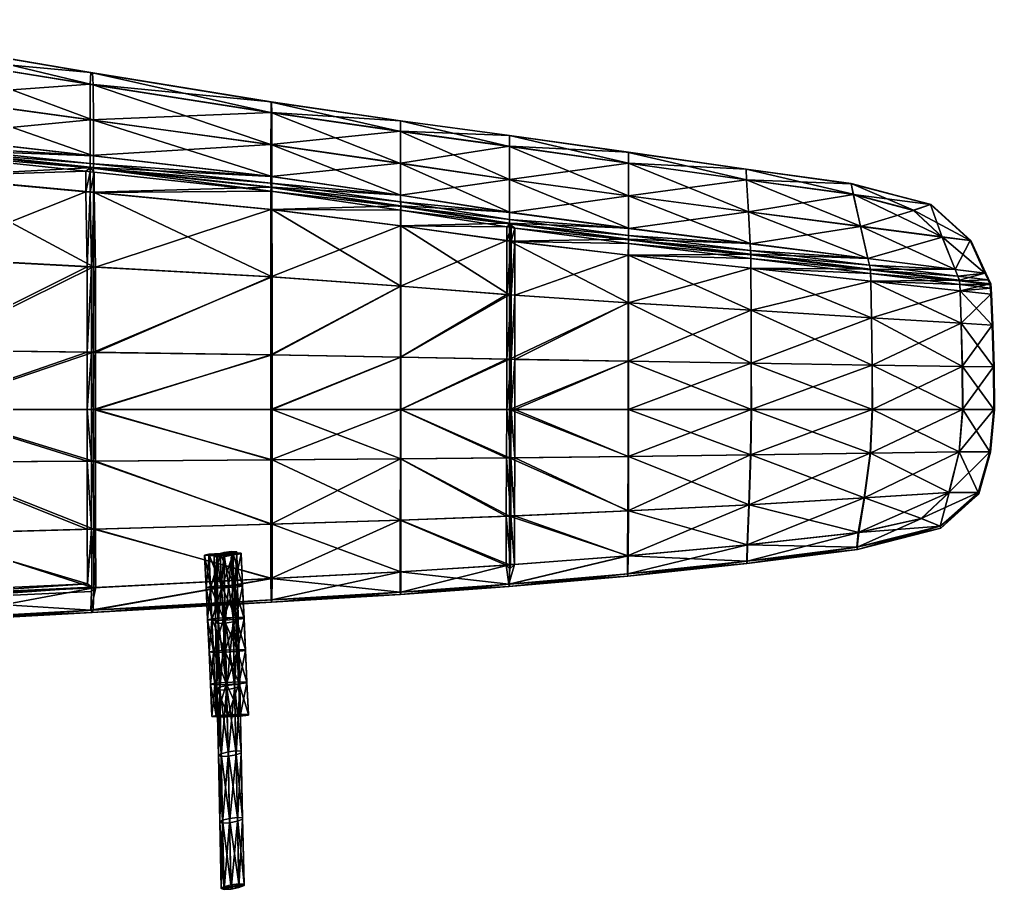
# Model space of a CAD drawing. Header units: centimetres. Extents: x -517 to 535, y -790 to 155.
# Drawn here: x 187.9 to 534.8, y -660.5 to -351 of the extents above; entities that cross this region are included whole.
import ezdxf

# ---------------------------------------------------------------- set-up
doc = ezdxf.new("R2010")
doc.units = ezdxf.units.CM
doc.layers.get('0').update_dxf_attribs({"color": 194, "true_color": 0x551cb1})

msp = doc.modelspace()

# ---------------------------------------------------------------- meshes
at = {"color": 176, "true_color": 0x080888}
mesh = msp.add_polyface(dxfattribs=at)
corners = [(213.86, -369.98, 164.33), (153.74, -359.79, 159.34), (153.3, -359.73, 159.42), (213.57, -369.93, 164.41), (214.08, -374.22, 162.73), (154.07, -364.51, 157.44), (118.65, -353.88, 156.49), (118.88, -358.73, 154.41), (118.36, -353.82, 156.58), (101.8, -355.83, 152.96), (101.73, -351.02, 155.13), (213.28, -369.85, 164.47), (277.44, -380.33, 169.6), (277.51, -380.38, 169.55), (152.87, -359.65, 159.5), (152.55, -364.29, 160.59), (213.07, -374.03, 165.65), (118.08, -353.74, 156.66), (117.87, -358.51, 157.68), (101.54, -355.63, 156.31), (214.17, -386.86, 158.09), (154.2, -378.58, 151.93), (118.98, -373.17, 148.4), (101.84, -370.17, 146.72), (117.8, -373, 160.58), (101.53, -370.02, 159.09), (105.75, -381.5, 161.6), (152.45, -378.41, 163.72), (96.15, -369.13, 146.09), (106.31, -381.59, 142.6), (96.12, -354.81, 152.42), (96.11, -354.6, 155.89), (96.11, -368.98, 158.65)]
mesh.append_faces([[corners[k] for k in face] for face in [(0, 1, 2, 0), (2, 3, 0, 2), (4, 5, 1, 4), (1, 0, 4, 1), (6, 1, 5, 6), (5, 7, 6, 5), (8, 2, 1, 8), (1, 6, 8, 1), (7, 9, 10, 7), (11, 12, 13, 11), (11, 14, 15, 11), (15, 16, 11, 15), (3, 2, 14, 3), (14, 11, 3, 14), (17, 14, 2, 17), (2, 8, 17, 2), (18, 15, 14, 18), (14, 17, 18, 14), (19, 18, 17, 19), (5, 4, 20, 5), (7, 5, 21, 7), (21, 22, 7, 21), (22, 23, 9, 22), (9, 7, 22, 9), (24, 25, 26, 24), (18, 19, 25, 18), (25, 24, 18, 25), (24, 27, 15, 24), (15, 18, 24, 15), (16, 15, 27, 16), (28, 23, 29, 28), (30, 9, 23, 30), (23, 28, 30, 23), (19, 31, 32, 19), (25, 32, 26, 25)]], dxfattribs={"vtx3": -1, "color": 176})
mesh = msp.add_polyface(dxfattribs=at)
corners = [(323.47, -387.1, 172.81), (362.22, -392.31, 175.42), (362.22, -396.21, 174.81), (323.47, -387.08, 172.88), (362.22, -392.29, 175.47), (277.58, -380.42, 169.48), (277.51, -380.38, 169.55), (323.48, -390.89, 171.88), (277.64, -384.22, 168.22), (213.86, -369.98, 164.33), (214.08, -374.22, 162.73), (213.57, -369.93, 164.41), (323.48, -387.03, 172.91), (362.22, -392.25, 175.49), (323.48, -390.79, 174.3), (277.44, -380.33, 169.6), (277.39, -384.08, 170.88), (213.28, -369.85, 164.47), (213.07, -374.03, 165.65), (323.49, -402.22, 169.23), (277.67, -395.56, 164.61), (214.17, -386.86, 158.09), (154.2, -378.58, 151.93), (154.07, -364.51, 157.44), (214.2, -399.48, 153.44), (118.98, -373.17, 148.4), (154.23, -392.62, 146.4), (119.01, -387.59, 142.38), (117.8, -387.52, 163.5), (152.45, -392.55, 166.86), (152.45, -378.41, 163.72), (117.8, -373, 160.58), (213, -386.73, 169.08), (277.37, -395.47, 174.66)]
mesh.append_faces([[corners[k] for k in face] for face in [(0, 1, 2, 0), (3, 4, 1, 3), (1, 0, 3, 1), (0, 5, 6, 0), (6, 3, 0, 6), (7, 8, 5, 7), (5, 0, 7, 5), (9, 5, 8, 9), (8, 10, 9, 8), (11, 6, 5, 11), (5, 9, 11, 5), (12, 13, 4, 12), (4, 3, 12, 4), (13, 12, 14, 13), (12, 15, 16, 12), (16, 14, 12, 16), (3, 6, 15, 3), (15, 12, 3, 15), (6, 11, 17, 6), (18, 16, 15, 18), (15, 17, 18, 15), (8, 7, 19, 8), (10, 8, 20, 10), (20, 21, 10, 20), (21, 22, 23, 21), (22, 21, 24, 22), (25, 22, 26, 25), (26, 27, 25, 26), (28, 29, 30, 28), (30, 31, 28, 30), (32, 30, 29, 32), (30, 32, 18, 30), (32, 33, 16, 32), (16, 18, 32, 16), (14, 16, 33, 14)]], dxfattribs={"vtx3": -1, "color": 176})
mesh = msp.add_polyface(dxfattribs=at)
corners = [(154.27, -406.88, 144.38), (214.24, -412.47, 151.71), (214.25, -439.01, 151.68), (214.17, -386.86, 158.09), (277.67, -395.56, 164.61), (277.69, -406.89, 160.99), (214.2, -399.48, 153.44), (154.23, -392.62, 146.4), (154.2, -378.58, 151.93), (213, -399.44, 172.53), (277.37, -406.87, 178.47), (277.37, -395.47, 174.66), (213, -386.73, 169.08), (214.22, -403.66, 151.8), (277.72, -410.63, 159.7), (277.73, -418.58, 159.61), (154.26, -397.26, 144.47), (323.52, -417.28, 165.59), (323.5, -413.53, 166.57), (323.47, -418.8, 184.09), (277.37, -412.13, 179.84), (277.36, -418.58, 179.92), (323.48, -413.54, 182.6), (277.37, -409.23, 179.32), (323.47, -415.9, 183.53), (214.46, -412.61, 174.01), (214.47, -405.3, 173.93), (213, -402.22, 173.35), (213.07, -403.79, 172.81), (277.43, -410.81, 178.86), (213.06, -403.94, 172.91), (211.52, -404.98, 173.65), (152.52, -397.37, 167.03), (152.44, -395.79, 167.64), (213.08, -412.48, 172.89), (213.09, -405.15, 172.81), (211.51, -412.34, 173.73)]
mesh.append_faces([[corners[k] for k in face] for face in [(0, 1, 2, 0), (3, 4, 5, 3), (5, 6, 3, 5), (6, 7, 8, 6), (9, 10, 11, 9), (11, 12, 9, 11), (13, 1, 0, 13), (14, 15, 1, 14), (1, 13, 14, 1), (13, 6, 5, 13), (5, 14, 13, 5), (6, 13, 16, 6), (15, 14, 17, 15), (14, 5, 18, 14), (19, 20, 21, 19), (22, 10, 23, 22), (23, 24, 22, 23), (25, 21, 20, 25), (20, 26, 25, 20), (10, 9, 27, 10), (27, 23, 10, 27), (28, 26, 20, 28), (20, 29, 28, 20), (30, 26, 28, 30), (28, 31, 30, 28), (32, 28, 27, 32), (27, 33, 32, 27), (28, 29, 23, 28), (23, 27, 28, 23), (26, 34, 25, 26), (34, 26, 35, 34), (36, 35, 31, 36), (35, 36, 34, 35), (26, 30, 35, 26), (30, 31, 35, 30)]], dxfattribs={"vtx3": -1, "color": 176})
mesh = msp.add_polyface(dxfattribs=at)
corners = [(404.51, -398.3, 178.41), (362.22, -392.31, 175.42), (362.22, -392.29, 175.47), (404.51, -398.29, 178.44), (404.51, -402.16, 178.13), (362.22, -396.21, 174.81), (323.48, -390.89, 171.88), (323.47, -387.1, 172.81), (404.51, -398.26, 178.45), (362.22, -392.25, 175.49), (362.23, -396.13, 176.99), (323.48, -390.79, 174.3), (404.51, -413.73, 177.37), (323.49, -402.22, 169.23), (362.23, -407.91, 173.09), (362.24, -419.61, 171.36), (323.5, -413.53, 166.57), (277.67, -395.56, 164.61), (277.64, -384.22, 168.22), (277.69, -406.89, 160.99), (323.48, -402.16, 178.44), (277.37, -395.47, 174.66), (277.37, -406.87, 178.47), (323.48, -413.54, 182.6), (362.22, -407.88, 181.45), (362.22, -419.64, 185.94), (404.51, -413.73, 184.74), (404.51, -402.11, 180.02), (323.52, -417.28, 165.59), (277.72, -410.63, 159.7), (323.47, -415.9, 183.53), (362.21, -422.13, 186.96), (323.53, -417.49, 183.11), (277.43, -410.81, 178.86), (277.37, -412.13, 179.84), (323.47, -418.8, 184.09), (277.37, -409.23, 179.32)]
mesh.append_faces([[corners[k] for k in face] for face in [(0, 1, 2, 0), (2, 3, 0, 2), (4, 5, 1, 4), (1, 0, 4, 1), (5, 6, 7, 5), (8, 9, 10, 8), (3, 2, 9, 3), (9, 8, 3, 9), (11, 10, 9, 11), (5, 4, 12, 5), (13, 14, 15, 13), (15, 16, 13, 15), (6, 5, 14, 6), (14, 13, 6, 14), (13, 17, 18, 13), (16, 19, 17, 16), (17, 13, 16, 17), (20, 21, 22, 20), (22, 23, 20, 22), (21, 20, 11, 21), (20, 24, 10, 20), (10, 11, 20, 10), (23, 25, 24, 23), (24, 20, 23, 24), (26, 24, 25, 26), (27, 10, 24, 27), (24, 26, 27, 24), (28, 16, 15, 28), (16, 28, 29, 16), (25, 23, 30, 25), (30, 31, 25, 30), (32, 33, 34, 32), (34, 35, 32, 34), (33, 32, 30, 33), (30, 36, 33, 30)]], dxfattribs={"vtx3": -1, "color": 176})
mesh = msp.add_polyface(dxfattribs=at)
corners = [(119.05, -402.58, 140.2), (154.27, -406.88, 144.38), (154.28, -435.81, 144.35), (92.95, -392.04, 139.41), (119.06, -433.36, 140.17), (53.06, -390.75, 140.03), (91.13, -431.42, 138.61), (117.79, -402.58, 164.66), (94.2, -392.65, 161.82), (92.61, -393.49, 161.66), (90.75, -431.42, 162.31), (152.44, -406.87, 168.09), (117.79, -433.36, 164.7), (211.51, -412.34, 173.73), (152.43, -435.81, 168.13), (152.45, -392.55, 166.86), (213, -399.44, 172.53), (213, -386.73, 169.08), (119.03, -392.36, 140.3), (154.26, -397.26, 144.47), (154.23, -392.62, 146.4), (214.22, -403.66, 151.8), (214.2, -399.48, 153.44), (211.52, -404.98, 173.65), (152.44, -398.74, 168.01), (152.44, -395.79, 167.64), (213, -402.22, 173.35), (117.8, -393.9, 164.58), (101.75, -386.17, 162.06), (117.8, -390.79, 164.22), (53.02, -392.21, 158.13), (53.02, -429.75, 159.68), (92.78, -392.11, 160.67), (213.07, -403.79, 172.81), (152.52, -397.37, 167.03), (117.88, -392.45, 163.59), (61.7, -392.51, 189.99), (60.84, -392.37, 207.37), (60.34, -419.04, 207.3), (61.2, -419.07, 190.01), (60.84, -392.55, 178.87)]
mesh.append_faces([[corners[k] for k in face] for face in [(0, 1, 2, 0), (3, 0, 4, 3), (5, 3, 6, 5), (7, 8, 9, 7), (10, 7, 9, 10), (11, 7, 12, 11), (13, 11, 14, 13), (15, 16, 17, 15), (18, 0, 3, 18), (19, 1, 0, 19), (0, 18, 19, 0), (20, 19, 18, 20), (1, 19, 21, 1), (19, 20, 22, 19), (11, 13, 23, 11), (23, 24, 11, 23), (16, 15, 25, 16), (25, 26, 16, 25), (7, 11, 24, 7), (24, 27, 7, 24), (7, 27, 28, 7), (29, 25, 15, 29), (9, 30, 31, 9), (9, 8, 32, 9), (24, 23, 33, 24), (24, 33, 34, 24), (34, 35, 27, 34), (27, 24, 34, 27), (35, 34, 25, 35), (25, 29, 35, 25), (30, 9, 32, 30), (36, 37, 38, 36), (38, 39, 36, 38), (40, 36, 39, 40)]], dxfattribs={"vtx3": -1, "color": 176})
mesh = msp.add_polyface(dxfattribs=at)
corners = [(483.82, -409.41, 183.88), (512.02, -416.81, 186.71), (505.97, -418.86, 186.62), (484.54, -413.18, 184.31), (483.93, -409.43, 183.93), (512.21, -416.85, 186.99), (446.37, -404.28, 181.36), (446.39, -404.28, 181.39), (446.55, -408.04, 181.43), (404.51, -398.3, 178.41), (404.51, -402.16, 178.13), (404.51, -398.29, 178.44), (483.83, -409.42, 183.92), (512.02, -416.85, 187.18), (484.55, -413.21, 185.57), (505.97, -418.91, 188.14), (446.37, -404.26, 181.39), (446.55, -408.03, 183.02), (404.51, -398.26, 178.45), (404.51, -402.11, 180.02), (362.23, -396.13, 176.99), (516.12, -428.33, 188.94), (487.11, -424.58, 185.77), (447.19, -419.38, 181.71), (404.51, -413.73, 177.37), (362.23, -407.91, 173.09), (362.22, -396.21, 174.81), (404.52, -425.3, 176.59), (404.51, -413.73, 184.74), (447.19, -419.41, 187.93), (487.11, -424.65, 190.64)]
mesh.append_faces([[corners[k] for k in face] for face in [(0, 1, 2, 0), (2, 3, 0, 2), (4, 5, 1, 4), (1, 0, 4, 1), (0, 6, 7, 0), (7, 4, 0, 7), (3, 8, 6, 3), (6, 0, 3, 6), (9, 6, 8, 9), (8, 10, 9, 8), (11, 7, 6, 11), (6, 9, 11, 6), (12, 13, 5, 12), (5, 4, 12, 5), (14, 15, 13, 14), (13, 12, 14, 13), (12, 16, 17, 12), (17, 14, 12, 17), (4, 7, 16, 4), (16, 12, 4, 16), (18, 16, 7, 18), (7, 11, 18, 7), (19, 17, 16, 19), (16, 18, 19, 16), (20, 19, 18, 20), (3, 2, 21, 3), (8, 3, 22, 8), (10, 8, 23, 10), (23, 24, 10, 23), (24, 25, 26, 24), (25, 24, 27, 25), (28, 29, 17, 28), (17, 19, 28, 17), (14, 17, 29, 14), (15, 14, 30, 15)]], dxfattribs={"vtx3": -1, "color": 176})
mesh = msp.add_polyface(dxfattribs=at)
corners = [(154.33, -508.51, 144.91), (214.28, -508.1, 152.15), (214.38, -532.33, 153.56), (119.11, -508.72, 140.78), (154.47, -533.98, 146.58), (214.25, -469.41, 151.68), (154.28, -489.78, 144.35), (154.28, -468.61, 144.35), (214.25, -489.78, 151.68), (119.06, -489.78, 140.17), (119.06, -467.99, 140.17), (214.25, -439.01, 151.68), (154.28, -435.81, 144.35), (154.27, -406.88, 144.38), (119.06, -433.36, 140.17), (119.05, -402.58, 140.2), (152.44, -508.51, 167.88), (117.8, -508.72, 164.47), (117.84, -534.8, 163.79), (152.46, -533.98, 167.13), (211.98, -532.37, 172.64), (211.99, -508.11, 173.48), (117.79, -489.78, 164.7), (152.92, -489.78, 168.13), (152.43, -468.61, 168.13), (117.79, -467.99, 164.7), (212, -489.78, 173.76), (212, -469.39, 173.76), (117.79, -433.36, 164.7), (152.43, -435.81, 168.13), (152.44, -406.87, 168.09), (212, -438.94, 173.76), (211.51, -412.34, 173.73), (213.54, -532.27, 171.8), (213.08, -412.48, 172.89)]
mesh.append_faces([[corners[k] for k in face] for face in [(0, 1, 2, 0), (3, 0, 4, 3), (5, 6, 7, 5), (6, 5, 8, 6), (1, 0, 6, 1), (6, 8, 1, 6), (9, 6, 0, 9), (0, 3, 9, 0), (9, 7, 6, 9), (7, 9, 10, 7), (11, 12, 13, 11), (11, 7, 12, 11), (7, 11, 5, 7), (10, 12, 7, 10), (12, 10, 14, 12), (12, 14, 15, 12), (16, 17, 18, 16), (16, 19, 20, 16), (20, 21, 16, 20), (22, 23, 24, 22), (24, 25, 22, 24), (17, 16, 23, 17), (23, 22, 17, 23), (23, 16, 21, 23), (21, 26, 23, 21), (23, 26, 27, 23), (27, 24, 23, 27), (28, 29, 30, 28), (25, 24, 29, 25), (29, 28, 25, 29), (24, 27, 31, 24), (31, 29, 24, 31), (29, 31, 32, 29), (21, 20, 33, 21), (31, 34, 32, 31)]], dxfattribs={"vtx3": -1, "color": 176})
mesh = msp.add_polyface(dxfattribs=at)
corners = [(404.56, -451.78, 176.11), (362.28, -448.94, 170.56), (362.27, -429.85, 170.6), (404.55, -434.8, 176.15), (362.28, -471.89, 170.56), (404.56, -472.6, 176.11), (404.51, -413.73, 177.37), (447.19, -419.38, 181.71), (447.85, -430.72, 181.98), (404.52, -425.3, 176.59), (362.24, -419.61, 171.36), (362.23, -407.91, 173.09), (404.49, -451.78, 191.29), (364.17, -449.04, 187.78), (364.17, -471.91, 187.78), (404.49, -472.6, 191.29), (404.49, -434.81, 191.25), (364.17, -430.03, 187.75), (448.08, -439.49, 194.7), (362.22, -419.64, 185.94), (404.5, -425.35, 189.49), (404.51, -413.73, 184.74), (447.84, -430.79, 192.88), (447.19, -419.41, 187.93), (404.54, -429.15, 176.25), (362.26, -423.49, 170.7), (448.09, -434.49, 181.98), (448.07, -436.04, 194.64), (404.5, -430.68, 191.19), (364.17, -425.22, 187.68), (362.21, -422.13, 186.96), (404.5, -427.82, 190.56), (447.98, -433.18, 193.98), (448.1, -434.76, 193.66), (404.55, -429.4, 190.2), (362.27, -423.72, 186.56)]
mesh.append_faces([[corners[k] for k in face] for face in [(0, 1, 2, 0), (2, 3, 0, 2), (0, 4, 1, 0), (4, 0, 5, 4), (6, 7, 8, 6), (8, 9, 6, 8), (9, 10, 11, 9), (12, 13, 14, 12), (14, 15, 12, 14), (16, 17, 13, 16), (13, 12, 16, 13), (18, 16, 12, 18), (19, 20, 21, 19), (20, 22, 23, 20), (23, 21, 20, 23), (24, 3, 2, 24), (2, 25, 24, 2), (3, 24, 26, 3), (24, 9, 8, 24), (25, 10, 9, 25), (9, 24, 25, 9), (16, 18, 27, 16), (27, 28, 16, 27), (17, 16, 28, 17), (28, 29, 17, 28), (20, 19, 30, 20), (30, 31, 20, 30), (22, 20, 31, 22), (31, 32, 22, 31), (28, 27, 33, 28), (34, 29, 28, 34), (29, 34, 35, 29), (35, 34, 31, 35), (31, 30, 35, 31), (32, 31, 34, 32)]], dxfattribs={"vtx3": -1, "color": 176})
mesh = msp.add_polyface(dxfattribs=at)
corners = [(491.01, -457.09, 187.53), (448.19, -454.45, 181.85), (448.13, -439.48, 181.88), (490.78, -444.1, 187.56), (491.23, -473.93, 187.53), (448.25, -473.27, 181.85), (404.56, -451.78, 176.11), (404.56, -472.6, 176.11), (404.55, -434.8, 176.15), (487.11, -424.58, 185.77), (447.19, -419.38, 181.71), (446.55, -408.04, 181.43), (489.74, -435.99, 187.23), (447.85, -430.72, 181.98), (404.49, -451.78, 191.29), (448.14, -454.45, 194.73), (448.08, -439.49, 194.7), (404.49, -472.6, 191.29), (448.2, -473.27, 194.73), (490.97, -457.09, 197.62), (491.19, -473.93, 197.62), (490.74, -444.12, 197.59), (487.11, -424.65, 190.64), (447.19, -419.41, 187.93), (447.84, -430.79, 192.88), (489.74, -436.07, 195.74), (484.55, -413.21, 185.57), (448.09, -434.49, 181.98), (404.54, -429.15, 176.25), (490.66, -439.78, 187.64), (490.67, -441.33, 197.54), (448.07, -436.04, 194.64), (447.98, -433.18, 193.98), (490.31, -438.44, 196.86), (490.67, -440.05, 196.56), (448.1, -434.76, 193.66), (404.55, -429.4, 190.2), (404.5, -430.68, 191.19)]
mesh.append_faces([[corners[k] for k in face] for face in [(0, 1, 2, 0), (2, 3, 0, 2), (4, 5, 1, 4), (1, 0, 4, 1), (6, 1, 5, 6), (5, 7, 6, 5), (8, 2, 1, 8), (1, 6, 8, 1), (9, 10, 11, 9), (12, 13, 10, 12), (10, 9, 12, 10), (14, 15, 16, 14), (17, 18, 15, 17), (15, 14, 17, 15), (19, 15, 18, 19), (18, 20, 19, 18), (21, 16, 15, 21), (15, 19, 21, 15), (22, 23, 24, 22), (24, 25, 22, 24), (23, 22, 26, 23), (27, 2, 8, 27), (13, 27, 28, 13), (2, 27, 29, 2), (27, 13, 12, 27), (16, 21, 30, 16), (30, 31, 16, 30), (25, 24, 32, 25), (32, 33, 25, 32), (34, 35, 31, 34), (31, 30, 34, 31), (35, 34, 33, 35), (33, 32, 35, 33), (35, 36, 37, 35), (36, 35, 32, 36)]], dxfattribs={"vtx3": -1, "color": 176})
mesh = msp.add_polyface(dxfattribs=at)
corners = [(214.28, -508.1, 152.15), (277.75, -507.64, 159.95), (277.81, -530.48, 161.08), (214.38, -532.33, 153.56), (214.25, -489.78, 151.68), (277.74, -489.78, 159.58), (277.74, -470.28, 159.58), (214.25, -469.41, 151.68), (277.74, -442.5, 159.58), (214.25, -439.01, 151.68), (214.24, -412.47, 151.71), (277.73, -418.58, 159.61), (214.94, -508.09, 173.76), (214.93, -532.29, 172.91), (277.29, -530.48, 178.7), (214.95, -489.78, 174.04), (277.36, -470.28, 179.95), (214.95, -469.43, 174.04), (277.34, -507.64, 179.64), (277.36, -418.58, 179.92), (214.46, -412.61, 174.01), (214.95, -439.09, 174.04), (277.36, -442.5, 179.95), (213.54, -532.27, 171.8), (213.56, -508.08, 172.65), (211.99, -508.11, 173.48), (213.57, -489.77, 172.93), (212, -489.78, 173.76), (213.57, -469.41, 172.93), (212, -469.39, 173.76), (213.57, -439.01, 172.93), (212, -438.94, 173.76), (213.08, -412.48, 172.89)]
mesh.append_faces([[corners[k] for k in face] for face in [(0, 1, 2, 0), (2, 3, 0, 2), (4, 5, 1, 4), (1, 0, 4, 1), (4, 6, 5, 4), (6, 4, 7, 6), (7, 8, 6, 7), (8, 7, 9, 8), (10, 11, 8, 10), (8, 9, 10, 8), (12, 13, 14, 12), (15, 16, 17, 15), (15, 12, 18, 15), (19, 20, 21, 19), (21, 22, 19, 21), (22, 21, 17, 22), (17, 16, 22, 17), (23, 24, 25, 23), (24, 23, 13, 24), (13, 12, 24, 13), (24, 26, 27, 24), (27, 25, 24, 27), (27, 28, 29, 27), (28, 27, 26, 28), (17, 26, 15, 17), (26, 17, 28, 26), (26, 24, 12, 26), (12, 15, 26, 12), (29, 30, 31, 29), (30, 29, 28, 30), (32, 31, 30, 32), (20, 30, 21, 20), (30, 20, 32, 30), (21, 28, 17, 21), (28, 21, 30, 28)]], dxfattribs={"vtx3": -1, "color": 176})
mesh = msp.add_polyface(dxfattribs=at)
corners = [(323.54, -471.11, 165.46), (277.74, -489.78, 159.58), (277.74, -470.28, 159.58), (323.54, -489.78, 165.46), (323.55, -507.29, 165.76), (277.75, -507.64, 159.95), (323.54, -424.41, 165.49), (362.27, -429.85, 170.6), (362.28, -448.94, 170.56), (323.54, -445.83, 165.46), (277.74, -442.5, 159.58), (277.73, -418.58, 159.61), (277.36, -470.28, 179.95), (214.95, -489.78, 174.04), (277.36, -489.78, 179.95), (277.34, -507.64, 179.64), (323.47, -489.78, 184.2), (323.44, -507.29, 183.87), (323.47, -471.11, 184.2), (361.22, -489.78, 187.52), (361.22, -471.86, 187.52), (361.19, -506.95, 187.18), (323.47, -445.83, 184.2), (277.36, -442.5, 179.95), (323.47, -424.41, 184.17), (277.36, -418.58, 179.92), (361.22, -448.83, 187.52), (361.22, -429.65, 187.49), (323.52, -417.28, 165.59), (362.26, -423.49, 170.7), (361.22, -424.78, 187.42), (323.47, -418.8, 184.09), (362.27, -423.72, 186.56), (323.53, -417.49, 183.11), (362.21, -422.13, 186.96), (323.47, -415.9, 183.53)]
mesh.append_faces([[corners[k] for k in face] for face in [(0, 1, 2, 0), (1, 0, 3, 1), (4, 5, 1, 4), (1, 3, 4, 1), (6, 7, 8, 6), (9, 10, 11, 9), (11, 6, 9, 11), (9, 2, 10, 9), (2, 9, 0, 2), (12, 13, 14, 12), (15, 14, 13, 15), (16, 14, 15, 16), (15, 17, 16, 15), (18, 12, 14, 18), (14, 16, 18, 14), (16, 19, 20, 16), (20, 18, 16, 20), (16, 17, 21, 16), (22, 23, 12, 22), (12, 18, 22, 12), (24, 25, 23, 24), (23, 22, 24, 23), (22, 26, 27, 22), (27, 24, 22, 27), (18, 20, 26, 18), (26, 22, 18, 26), (28, 6, 11, 28), (6, 28, 29, 6), (24, 27, 30, 24), (30, 31, 24, 30), (25, 24, 31, 25), (31, 30, 32, 31), (31, 32, 33, 31), (33, 32, 34, 33), (34, 35, 33, 34)]], dxfattribs={"vtx3": -1, "color": 176})
mesh = msp.add_polyface(dxfattribs=at)
corners = [(490.78, -444.1, 187.56), (522.53, -447.55, 192.23), (522.94, -459.06, 192.21), (491.01, -457.09, 187.53), (487.11, -424.58, 185.77), (516.12, -428.33, 188.94), (520.73, -439.89, 191.49), (489.74, -435.99, 187.23), (484.54, -413.18, 184.31), (490.97, -457.09, 197.62), (522.91, -459.06, 199.13), (522.51, -447.56, 199.11), (490.74, -444.12, 197.59), (487.11, -424.65, 190.64), (516.13, -428.4, 192.29), (505.97, -418.91, 188.14), (489.74, -436.07, 195.74), (520.74, -439.96, 197.32), (526.1, -429.66, 192.3), (512.02, -416.85, 187.18), (526.32, -429.65, 191.48), (512.21, -416.85, 186.99), (512.02, -416.81, 186.71), (526.09, -429.61, 190.6), (505.97, -418.86, 186.62), (531.38, -441.22, 193.9), (490.66, -439.78, 187.64), (448.13, -439.48, 181.88), (522.33, -443.73, 192.29), (448.09, -434.49, 181.98), (522.4, -445.27, 199.07), (490.67, -441.33, 197.54), (490.31, -438.44, 196.86), (521.74, -442.36, 198.41), (522.3, -443.99, 198.09), (490.67, -440.05, 196.56)]
mesh.append_faces([[corners[k] for k in face] for face in [(0, 1, 2, 0), (2, 3, 0, 2), (4, 5, 6, 4), (6, 7, 4, 6), (5, 4, 8, 5), (9, 10, 11, 9), (11, 12, 9, 11), (13, 14, 15, 13), (16, 17, 14, 16), (14, 13, 16, 14), (18, 14, 17, 18), (19, 15, 14, 19), (14, 18, 19, 14), (18, 20, 21, 18), (21, 19, 18, 21), (22, 21, 20, 22), (20, 23, 22, 20), (23, 5, 24, 23), (24, 22, 23, 24), (5, 23, 25, 5), (26, 0, 27, 26), (28, 1, 0, 28), (0, 26, 28, 0), (26, 7, 6, 26), (6, 28, 26, 6), (7, 26, 29, 7), (28, 6, 25, 28), (12, 11, 30, 12), (30, 31, 12, 30), (17, 16, 32, 17), (32, 33, 17, 32), (34, 35, 31, 34), (31, 30, 34, 31), (35, 34, 33, 35), (33, 32, 35, 33)]], dxfattribs={"vtx3": -1, "color": 176})
mesh = msp.add_polyface(dxfattribs=at)
corners = [(323.55, -507.29, 165.76), (362.27, -506.94, 170.79), (362.26, -527.68, 171.49), (323.54, -489.78, 165.46), (362.28, -489.78, 170.56), (362.28, -471.89, 170.56), (323.54, -471.11, 165.46), (362.28, -448.94, 170.56), (323.54, -445.83, 165.46), (323.54, -424.41, 165.49), (361.19, -506.95, 187.18), (361.22, -489.78, 187.52), (323.47, -489.78, 184.2), (362.26, -423.49, 170.7), (362.27, -429.85, 170.6), (362.24, -419.61, 171.36), (323.52, -417.28, 165.59), (362.32, -423.88, 186.68), (364.17, -425.22, 187.68), (362.27, -423.72, 186.56), (361.22, -424.78, 187.42), (362.78, -471.89, 186.68), (361.22, -471.86, 187.52), (362.78, -489.77, 186.68), (362.74, -506.9, 186.33), (364.13, -506.92, 187.43), (364.17, -489.78, 187.78), (364.17, -471.91, 187.78), (361.22, -448.83, 187.52), (362.78, -429.86, 186.64), (361.22, -429.65, 187.49), (362.78, -448.94, 186.68), (364.17, -449.04, 187.78), (364.17, -430.03, 187.75), (362.78, -425.03, 186.57)]
mesh.append_faces([[corners[k] for k in face] for face in [(0, 1, 2, 0), (3, 4, 1, 3), (1, 0, 3, 1), (3, 5, 4, 3), (5, 3, 6, 5), (6, 7, 5, 6), (7, 6, 8, 7), (7, 8, 9, 7), (10, 11, 12, 10), (13, 14, 9, 13), (15, 13, 16, 15), (17, 18, 19, 17), (19, 20, 17, 19), (11, 21, 22, 11), (21, 11, 23, 21), (24, 23, 11, 24), (11, 10, 24, 11), (23, 24, 25, 23), (25, 26, 23, 25), (27, 23, 26, 27), (23, 27, 21, 23), (28, 29, 30, 28), (29, 28, 31, 29), (22, 31, 28, 22), (31, 22, 21, 31), (32, 21, 27, 32), (21, 32, 31, 21), (33, 31, 32, 33), (31, 33, 29, 31), (18, 29, 33, 18), (29, 18, 34, 29), (30, 34, 20, 30), (34, 30, 29, 34), (18, 17, 34, 18), (17, 20, 34, 17)]], dxfattribs={"vtx3": -1, "color": 176})
mesh = msp.add_polyface(dxfattribs=at)
corners = [(533.44, -448.7, 198.45), (522.51, -447.56, 199.11), (522.91, -459.06, 199.13), (533.91, -459.71, 198.46), (533.7, -448.7, 196.7), (533.92, -459.71, 194.94), (533.45, -448.7, 194.95), (522.94, -459.06, 192.21), (522.53, -447.55, 192.23), (520.74, -439.96, 197.32), (531.39, -441.26, 196.86), (526.1, -429.66, 192.3), (531.62, -441.24, 195.39), (526.32, -429.65, 191.48), (526.09, -429.61, 190.6), (531.38, -441.22, 193.9), (520.73, -439.89, 191.49), (516.12, -428.33, 188.94), (533.22, -445.06, 194.98), (522.33, -443.73, 192.29), (533.47, -445.07, 196.7), (533.31, -446.58, 198.43), (533.43, -445.07, 196.95), (522.4, -445.27, 199.07), (521.74, -442.36, 198.41), (532.53, -443.65, 197.83), (533.14, -445.3, 197.46), (522.3, -443.99, 198.09)]
mesh.append_faces([[corners[k] for k in face] for face in [(0, 1, 2, 0), (2, 3, 0, 2), (4, 0, 3, 4), (4, 5, 6, 4), (5, 7, 8, 5), (8, 6, 5, 8), (9, 10, 11, 9), (10, 12, 13, 10), (13, 11, 10, 13), (14, 13, 12, 14), (12, 15, 14, 12), (15, 16, 17, 15), (18, 6, 8, 18), (8, 19, 18, 8), (20, 4, 6, 20), (6, 18, 20, 6), (18, 15, 12, 18), (12, 20, 18, 12), (15, 18, 19, 15), (4, 21, 0, 4), (20, 22, 21, 20), (4, 20, 21, 4), (1, 0, 21, 1), (21, 23, 1, 21), (10, 9, 24, 10), (24, 25, 10, 24), (20, 25, 22, 20), (10, 25, 20, 10), (10, 20, 12, 10), (21, 22, 26, 21), (26, 27, 23, 26), (23, 21, 26, 23), (27, 26, 25, 27), (25, 24, 27, 25), (22, 25, 26, 22)]], dxfattribs={"vtx3": -1, "color": 176})
mesh = msp.add_polyface(dxfattribs=at)
corners = [(491.31, -489.78, 187.53), (523.46, -489.78, 192.21), (522.25, -504.85, 192.12), (491.23, -473.93, 187.53), (523.33, -474.42, 192.21), (491.01, -457.09, 187.53), (522.94, -459.06, 192.21), (491.26, -489.78, 197.62), (523.43, -489.78, 199.13), (523.3, -474.42, 199.13), (491.19, -473.93, 197.62), (490.55, -505.3, 197.27), (522.91, -459.06, 199.13), (490.97, -457.09, 197.62), (534.5, -489.78, 198.47), (522.21, -504.85, 198.81), (533.11, -504.84, 198.19), (534.35, -474.58, 198.47), (534.76, -489.78, 196.71), (534.61, -474.58, 196.71), (533.38, -504.94, 196.49), (534.51, -489.78, 194.95), (534.37, -474.58, 194.95), (533.13, -504.84, 194.78), (533.91, -459.71, 198.46), (534.17, -459.71, 196.71), (533.7, -448.7, 196.7), (533.92, -459.71, 194.94)]
mesh.append_faces([[corners[k] for k in face] for face in [(0, 1, 2, 0), (3, 4, 1, 3), (1, 0, 3, 1), (5, 6, 4, 5), (4, 3, 5, 4), (7, 8, 9, 7), (9, 10, 7, 9), (8, 7, 11, 8), (10, 9, 12, 10), (12, 13, 10, 12), (14, 8, 15, 14), (15, 16, 14, 15), (17, 9, 8, 17), (8, 14, 17, 8), (14, 18, 19, 14), (19, 17, 14, 19), (16, 20, 18, 16), (18, 14, 16, 18), (21, 18, 20, 21), (21, 19, 18, 21), (19, 21, 22, 19), (21, 1, 4, 21), (4, 22, 21, 4), (23, 2, 1, 23), (1, 21, 23, 1), (24, 12, 9, 24), (9, 17, 24, 9), (24, 25, 26, 24), (17, 19, 25, 17), (25, 24, 17, 25), (22, 25, 19, 22), (25, 22, 27, 25), (27, 26, 25, 27), (22, 4, 6, 22), (6, 27, 22, 6)]], dxfattribs={"vtx3": -1, "color": 176})
mesh = msp.add_polyface(dxfattribs=at)
corners = [(404.37, -548.17, 180.14), (404.43, -541.76, 177.91), (446.92, -537.88, 182.98), (362.17, -551.86, 175.53), (404.3, -549, 182.91), (362.09, -552.69, 178.65), (446.74, -543.74, 184.82), (404.23, -548.17, 185.68), (446.71, -544.57, 187.17), (362.02, -551.86, 181.77), (404.22, -541.76, 188.11), (363.95, -544.88, 184.58), (446.62, -543.74, 189.52), (404.5, -525.83, 176.74), (447.5, -523.62, 182.16), (404.54, -506.48, 176.27), (448.08, -505.92, 181.93), (362.26, -527.68, 171.49), (362.27, -506.94, 170.79), (362.23, -544.99, 172.96), (404.56, -472.6, 176.11), (362.28, -489.78, 170.56), (362.28, -471.89, 170.56), (404.56, -489.78, 176.11), (364.03, -527.61, 186.4), (404.33, -525.83, 189.87), (364.13, -506.92, 187.43), (404.45, -506.48, 190.93), (447.36, -523.62, 193.3), (448, -505.92, 194.38), (446.74, -537.88, 191.64), (364.17, -489.78, 187.78), (404.49, -489.78, 191.29), (404.49, -472.6, 191.29), (364.17, -471.91, 187.78), (448.21, -489.78, 194.73)]
mesh.append_faces([[corners[k] for k in face] for face in [(0, 1, 2, 0), (1, 0, 3, 1), (0, 4, 5, 0), (4, 0, 6, 4), (7, 4, 8, 7), (4, 7, 9, 4), (9, 7, 10, 9), (11, 9, 10, 11), (10, 7, 12, 10), (13, 14, 2, 13), (2, 1, 13, 2), (15, 16, 14, 15), (14, 13, 15, 14), (13, 17, 18, 13), (18, 15, 13, 18), (1, 19, 17, 1), (17, 13, 1, 17), (20, 21, 22, 20), (21, 20, 23, 21), (15, 18, 21, 15), (21, 23, 15, 21), (24, 11, 10, 24), (10, 25, 24, 10), (26, 24, 25, 26), (25, 27, 26, 25), (25, 28, 29, 25), (29, 27, 25, 29), (10, 30, 28, 10), (28, 25, 10, 28), (31, 26, 27, 31), (27, 32, 31, 27), (33, 34, 31, 33), (31, 32, 33, 31), (27, 29, 35, 27)]], dxfattribs={"vtx3": -1, "color": 176})
mesh = msp.add_polyface(dxfattribs=at)
corners = [(446.74, -543.74, 184.82), (446.92, -537.88, 182.98), (486.45, -533.49, 187.92), (485.91, -538.72, 189.29), (485.99, -539.55, 191.14), (446.71, -544.57, 187.17), (404.37, -548.17, 180.14), (404.3, -549, 182.91), (446.62, -543.74, 189.52), (485.82, -538.72, 192.97), (486.31, -533.49, 194.7), (446.74, -537.88, 191.64), (404.23, -548.17, 185.68), (404.22, -541.76, 188.11), (488.5, -521.11, 187.49), (447.5, -523.62, 182.16), (448.08, -505.92, 181.93), (490.61, -505.3, 187.52), (491.31, -489.78, 187.53), (448.27, -489.78, 181.85), (448.25, -473.27, 181.85), (491.23, -473.93, 187.53), (404.56, -489.78, 176.11), (404.54, -506.48, 176.27), (404.56, -472.6, 176.11), (488.39, -521.11, 196.21), (447.36, -523.62, 193.3), (490.55, -505.3, 197.27), (448, -505.92, 194.38), (404.49, -489.78, 191.29), (448.21, -489.78, 194.73), (448.2, -473.27, 194.73), (404.49, -472.6, 191.29), (404.45, -506.48, 190.93), (491.26, -489.78, 197.62), (491.19, -473.93, 197.62)]
mesh.append_faces([[corners[k] for k in face] for face in [(0, 1, 2, 0), (2, 3, 0, 2), (3, 4, 5, 3), (5, 0, 3, 5), (1, 0, 6, 1), (0, 5, 7, 0), (8, 5, 4, 8), (4, 9, 8, 4), (9, 10, 11, 9), (11, 8, 9, 11), (5, 8, 12, 5), (8, 11, 13, 8), (14, 15, 16, 14), (16, 17, 14, 16), (2, 1, 15, 2), (15, 14, 2, 15), (18, 19, 20, 18), (20, 21, 18, 20), (17, 16, 19, 17), (19, 18, 17, 19), (22, 19, 16, 22), (16, 23, 22, 16), (24, 20, 19, 24), (19, 22, 24, 19), (25, 26, 11, 25), (11, 10, 25, 11), (27, 28, 26, 27), (26, 25, 27, 26), (29, 30, 31, 29), (31, 32, 29, 31), (30, 29, 33, 30), (34, 30, 28, 34), (28, 27, 34, 28), (35, 31, 30, 35), (30, 34, 35, 30)]], dxfattribs={"vtx3": -1, "color": 176})
mesh = msp.add_polyface(dxfattribs=at)
corners = [(485.91, -538.72, 189.29), (486.45, -533.49, 187.92), (508.75, -528.55, 190.98), (515.46, -531.2, 192.73), (515.66, -531.93, 194.21), (485.99, -539.55, 191.14), (485.82, -538.72, 192.97), (515.4, -531.2, 195.69), (508.65, -528.55, 196.26), (486.31, -533.49, 194.7), (488.5, -521.11, 187.49), (518.63, -519.32, 191.83), (490.61, -505.3, 187.52), (522.25, -504.85, 192.12), (491.31, -489.78, 187.53), (488.39, -521.11, 196.21), (518.55, -519.32, 197.82), (522.21, -504.85, 198.81), (490.55, -505.3, 197.27), (523.43, -489.78, 199.13), (528.96, -519.28, 197.35), (533.11, -504.84, 198.19), (529.23, -519.69, 195.83), (533.38, -504.94, 196.49), (528.99, -519.28, 194.3), (533.13, -504.84, 194.78), (534.51, -489.78, 194.95)]
mesh.append_faces([[corners[k] for k in face] for face in [(0, 1, 2, 0), (2, 3, 0, 2), (3, 4, 5, 3), (5, 0, 3, 5), (6, 5, 4, 6), (4, 7, 6, 4), (7, 8, 9, 7), (9, 6, 7, 9), (10, 11, 2, 10), (2, 1, 10, 2), (12, 13, 11, 12), (11, 10, 12, 11), (13, 12, 14, 13), (15, 16, 17, 15), (17, 18, 15, 17), (9, 8, 16, 9), (16, 15, 9, 16), (18, 17, 19, 18), (20, 16, 8, 20), (8, 7, 20, 8), (21, 17, 16, 21), (16, 20, 21, 16), (20, 22, 23, 20), (23, 21, 20, 23), (7, 4, 22, 7), (22, 20, 7, 22), (24, 22, 4, 24), (4, 3, 24, 4), (25, 23, 22, 25), (22, 24, 25, 22), (24, 11, 13, 24), (13, 25, 24, 13), (3, 2, 11, 3), (11, 24, 3, 11), (23, 25, 26, 23)]], dxfattribs={"vtx3": -1, "color": 176})
mesh = msp.add_polyface(dxfattribs=at)
corners = [(154.11, -564.47, 153.13), (154.47, -556.02, 149.33), (214.38, -553.13, 155.99), (214.12, -561.17, 159.49), (213.72, -562, 163.54), (153.57, -565.3, 157.46), (119.1, -566.1, 149.47), (119.34, -557.45, 145.51), (213.33, -561.17, 167.59), (277.55, -558.3, 170.01), (153.03, -564.47, 161.79), (213.5, -554.5, 170.35), (152.68, -557.38, 164.73), (215.01, -553.05, 171.05), (118.03, -558.82, 161.42), (118.29, -566.1, 158.41), (214.38, -532.33, 153.56), (154.47, -533.98, 146.58), (154.33, -508.51, 144.91), (119.28, -534.8, 142.59), (119.11, -508.72, 140.78), (117.84, -534.8, 163.79), (152.46, -533.98, 167.13), (152.44, -508.51, 167.88), (152.6, -554.54, 165.42), (212.05, -551.72, 170.9), (211.98, -532.37, 172.64), (213.61, -552.97, 169.95), (152.69, -555.79, 164.34), (118.05, -557.22, 161.03), (117.97, -555.96, 162.1), (213.54, -532.27, 171.8), (214.93, -532.29, 172.91)]
mesh.append_faces([[corners[k] for k in face] for face in [(0, 1, 2, 0), (2, 3, 0, 2), (3, 4, 5, 3), (6, 7, 1, 6), (1, 0, 6, 1), (8, 4, 9, 8), (4, 8, 10, 4), (8, 11, 12, 8), (12, 10, 8, 12), (13, 11, 8, 13), (10, 12, 14, 10), (14, 15, 10, 14), (16, 17, 18, 16), (2, 1, 17, 2), (17, 16, 2, 17), (19, 17, 1, 19), (1, 7, 19, 1), (17, 19, 20, 17), (21, 22, 23, 21), (24, 22, 21, 24), (22, 24, 25, 22), (25, 26, 22, 25), (27, 28, 12, 27), (12, 11, 27, 12), (11, 13, 27, 11), (28, 29, 14, 28), (14, 12, 28, 14), (29, 28, 24, 29), (24, 30, 29, 24), (25, 31, 26, 25), (31, 25, 27, 31), (25, 24, 28, 25), (28, 27, 25, 28), (31, 27, 13, 31), (13, 32, 31, 13)]], dxfattribs={"vtx3": -1, "color": 176})
mesh = msp.add_polyface(dxfattribs=at)
corners = [(277.29, -530.48, 178.7), (277.34, -507.64, 179.64), (214.94, -508.09, 173.76), (277.28, -549.9, 176.83), (214.93, -532.29, 172.91), (323.3, -547.44, 181.01), (323.36, -529.08, 182.87), (260.43, -541.26, 168.43), (259.25, -540.94, 175.01), (263.76, -540.78, 174.22), (266.71, -540.85, 170.72), (266.72, -541.11, 166.14), (263.79, -541.44, 162.64), (259.29, -541.69, 161.84), (259.78, -552.42, 175.66), (264.29, -552.26, 174.87), (267.24, -552.32, 171.37), (267.25, -552.58, 166.79), (264.32, -552.91, 163.29), (259.81, -553.16, 162.49), (261.28, -541.26, 170.36), (258.07, -541.27, 173.04), (260.54, -540.61, 174.47), (263.35, -540.26, 173.98), (265.2, -540.37, 171.79), (265.21, -540.91, 168.93), (263.38, -541.61, 166.73), (260.57, -542.15, 166.24), (258.09, -542.28, 167.67), (261.05, -564.26, 174.88), (263.87, -563.9, 174.38), (265.72, -564.02, 172.19), (265.73, -564.55, 169.33), (263.9, -565.25, 167.14), (261.09, -565.79, 166.64), (258.6, -565.92, 168.08)]
mesh.append_faces([[corners[k] for k in face] for face in [(0, 1, 2, 0), (3, 0, 4, 3), (3, 5, 6, 3), (7, 8, 9, 7), (7, 9, 10, 7), (7, 10, 11, 7), (7, 11, 12, 7), (7, 12, 13, 7), (8, 14, 15, 8), (8, 15, 9, 8), (9, 15, 16, 9), (9, 16, 10, 9), (10, 16, 17, 10), (10, 17, 11, 10), (11, 17, 18, 11), (11, 18, 12, 11), (12, 18, 19, 12), (12, 19, 13, 12), (20, 21, 22, 20), (20, 22, 23, 20), (20, 23, 24, 20), (20, 24, 25, 20), (20, 25, 26, 20), (20, 26, 27, 20), (20, 27, 28, 20), (22, 29, 30, 22), (22, 30, 23, 22), (23, 30, 31, 23), (23, 31, 24, 23), (24, 31, 32, 24), (24, 32, 25, 24), (25, 33, 26, 25), (26, 34, 27, 26), (27, 35, 28, 27)]], dxfattribs={"vtx3": -1, "color": 176})
mesh = msp.add_polyface(dxfattribs=at)
corners = [(362.17, -551.86, 175.53), (362.23, -544.99, 172.96), (404.43, -541.76, 177.91), (362.09, -552.69, 178.65), (404.37, -548.17, 180.14), (323.51, -554.67, 171.28), (323.56, -547.44, 168.41), (277.71, -557.48, 166.29), (362.02, -551.86, 181.77), (404.3, -549, 182.91), (363.95, -544.88, 184.58), (362.39, -546.37, 183.92), (323.34, -554.67, 178.12), (323.3, -547.44, 181.01), (277.28, -549.9, 176.83), (361, -545.08, 184.32), (323.57, -529.08, 166.66), (362.26, -527.68, 171.49), (323.55, -507.29, 165.76), (277.81, -530.48, 161.08), (277.75, -507.64, 159.95), (277.82, -549.9, 163.13), (323.36, -529.08, 182.87), (277.29, -530.48, 178.7), (323.44, -507.29, 183.87), (277.34, -507.64, 179.64), (361.08, -527.73, 186.14), (361.19, -506.95, 187.18), (362.56, -544.89, 183.48), (362.64, -527.6, 185.3), (362.74, -506.9, 186.33), (364.03, -527.61, 186.4), (364.13, -506.92, 187.43)]
mesh.append_faces([[corners[k] for k in face] for face in [(0, 1, 2, 0), (3, 0, 4, 3), (5, 6, 1, 5), (1, 0, 5, 1), (6, 5, 7, 6), (8, 3, 9, 8), (10, 11, 8, 10), (12, 13, 14, 12), (13, 12, 8, 13), (15, 8, 11, 15), (13, 8, 15, 13), (16, 17, 1, 16), (1, 6, 16, 1), (17, 16, 18, 17), (16, 19, 20, 16), (20, 18, 16, 20), (6, 21, 19, 6), (19, 16, 6, 19), (22, 23, 14, 22), (24, 25, 23, 24), (23, 22, 24, 23), (26, 27, 24, 26), (24, 22, 26, 24), (15, 26, 22, 15), (22, 13, 15, 22), (11, 10, 28, 11), (15, 11, 28, 15), (29, 30, 27, 29), (27, 26, 29, 27), (28, 29, 26, 28), (26, 15, 28, 26), (29, 28, 10, 29), (10, 31, 29, 10), (30, 29, 31, 30), (31, 32, 30, 31)]], dxfattribs={"vtx3": -1, "color": 176})
mesh = msp.add_polyface(dxfattribs=at)
corners = [(214.12, -561.17, 159.49), (214.38, -553.13, 155.99), (277.82, -549.9, 163.13), (213.72, -562, 163.54), (277.71, -557.48, 166.29), (213.33, -561.17, 167.59), (277.38, -557.48, 173.73), (277.28, -549.9, 176.83), (215.01, -553.05, 171.05), (214.38, -532.33, 153.56), (277.81, -530.48, 161.08), (214.93, -532.29, 172.91), (260.43, -541.26, 168.43), (253.74, -541.57, 168.43), (255.3, -541.26, 172.73), (259.25, -540.94, 175.01), (259.29, -541.69, 161.84), (255.32, -541.74, 164.13), (254.27, -553.04, 169.08), (255.82, -552.73, 173.38), (259.78, -552.42, 175.66), (259.81, -553.16, 162.49), (255.84, -553.22, 164.78), (254.79, -564.52, 169.73), (256.35, -564.2, 174.03), (260.3, -563.89, 176.32), (260.34, -564.64, 163.15), (256.37, -564.69, 165.43), (261.28, -541.26, 170.36), (257.1, -541.93, 170.36), (258.07, -541.27, 173.04), (258.09, -542.28, 167.67), (257.62, -565.57, 170.76), (258.58, -564.92, 173.45), (261.05, -564.26, 174.88), (260.54, -540.61, 174.47), (258.6, -565.92, 168.08)]
mesh.append_faces([[corners[k] for k in face] for face in [(0, 1, 2, 0), (3, 0, 4, 3), (5, 6, 7, 5), (8, 5, 7, 8), (9, 10, 2, 9), (2, 1, 9, 2), (11, 8, 7, 11), (12, 13, 14, 12), (12, 14, 15, 12), (12, 16, 17, 12), (12, 17, 13, 12), (13, 18, 19, 13), (13, 19, 14, 13), (14, 19, 20, 14), (14, 20, 15, 14), (16, 21, 22, 16), (16, 22, 17, 16), (17, 22, 18, 17), (17, 18, 13, 17), (18, 23, 24, 18), (18, 24, 19, 18), (19, 24, 25, 19), (19, 25, 20, 19), (21, 26, 27, 21), (21, 27, 22, 21), (22, 27, 23, 22), (22, 23, 18, 22), (28, 29, 30, 28), (28, 31, 29, 28), (29, 32, 33, 29), (29, 33, 30, 29), (30, 33, 34, 30), (30, 34, 35, 30), (31, 36, 32, 31), (31, 32, 29, 31)]], dxfattribs={"vtx3": -1, "color": 176})
mesh = msp.add_polyface(dxfattribs=at)
corners = [(277.82, -549.9, 163.13), (277.71, -557.48, 166.29), (214.12, -561.17, 159.49), (277.55, -558.3, 170.01), (213.72, -562, 163.54), (277.38, -557.48, 173.73), (213.33, -561.17, 167.59), (259.78, -552.42, 175.66), (260.3, -563.89, 176.32), (264.81, -563.73, 175.52), (264.29, -552.26, 174.87), (264.32, -552.91, 163.29), (264.84, -564.39, 163.94), (260.34, -564.64, 163.15), (259.81, -553.16, 162.49), (260.83, -575.37, 176.97), (265.34, -575.2, 176.17), (265.37, -575.86, 164.59), (260.86, -576.11, 163.8), (256.89, -576.16, 166.08), (261.35, -586.84, 177.62), (265.86, -586.68, 176.82), (265.89, -587.33, 165.24), (261.39, -587.59, 164.45), (257.42, -587.64, 166.73), (257.4, -587.15, 175.33), (261.88, -598.31, 178.27), (266.39, -598.15, 177.47), (261.91, -599.06, 165.1), (257.94, -599.11, 167.39), (265.21, -540.91, 168.93), (265.73, -564.55, 169.33), (263.9, -565.25, 167.14), (263.38, -541.61, 166.73), (261.09, -565.79, 166.64), (260.57, -542.15, 166.24), (258.6, -565.92, 168.08), (258.58, -564.92, 173.45), (261.57, -587.9, 175.29), (261.05, -564.26, 174.88), (264.39, -587.54, 174.79), (263.87, -563.9, 174.38), (266.23, -587.66, 172.6), (265.72, -564.02, 172.19), (264.42, -588.89, 167.55), (261.6, -589.44, 167.05), (259.12, -589.56, 168.48)]
mesh.append_faces([[corners[k] for k in face] for face in [(0, 1, 2, 0), (1, 3, 4, 1), (3, 5, 6, 3), (7, 8, 9, 7), (7, 9, 10, 7), (11, 12, 13, 11), (11, 13, 14, 11), (8, 15, 16, 8), (8, 16, 9, 8), (12, 17, 18, 12), (12, 18, 13, 12), (13, 18, 19, 13), (15, 20, 21, 15), (15, 21, 16, 15), (17, 22, 23, 17), (17, 23, 18, 17), (18, 23, 24, 18), (25, 26, 20, 25), (20, 26, 27, 20), (20, 27, 21, 20), (22, 28, 23, 22), (23, 29, 24, 23), (30, 31, 32, 30), (33, 32, 34, 33), (35, 34, 36, 35), (37, 38, 39, 37), (39, 38, 40, 39), (39, 40, 41, 39), (41, 40, 42, 41), (41, 42, 43, 41), (31, 44, 32, 31), (32, 44, 45, 32), (32, 45, 34, 32), (34, 45, 46, 34), (34, 46, 36, 34)]], dxfattribs={"vtx3": -1, "color": 176})
mesh = msp.add_polyface(dxfattribs=at)
corners = [(277.71, -557.48, 166.29), (277.82, -549.9, 163.13), (323.56, -547.44, 168.41), (323.51, -554.67, 171.28), (323.42, -555.5, 174.7), (277.55, -558.3, 170.01), (362.17, -551.86, 175.53), (362.09, -552.69, 178.65), (323.34, -554.67, 178.12), (362.02, -551.86, 181.77), (277.38, -557.48, 173.73), (277.28, -549.9, 176.83), (264.29, -552.26, 174.87), (264.81, -563.73, 175.52), (267.76, -563.79, 172.02), (267.24, -552.32, 171.37), (267.77, -564.05, 167.44), (267.25, -552.58, 166.79), (264.84, -564.39, 163.94), (264.32, -552.91, 163.29), (265.34, -575.2, 176.17), (268.29, -575.27, 172.67), (268.3, -575.53, 168.09), (265.37, -575.86, 164.59), (265.86, -586.68, 176.82), (268.81, -586.74, 173.32), (268.83, -587, 168.75), (265.89, -587.33, 165.24), (266.39, -598.15, 177.47), (269.34, -598.22, 173.97), (269.35, -598.47, 169.4), (266.42, -598.81, 165.89), (265.72, -564.02, 172.19), (266.23, -587.66, 172.6), (266.24, -588.19, 169.74), (265.73, -564.55, 169.33), (264.42, -588.89, 167.55)]
mesh.append_faces([[corners[k] for k in face] for face in [(0, 1, 2, 0), (3, 4, 5, 3), (5, 0, 3, 5), (6, 7, 4, 6), (4, 3, 6, 4), (8, 4, 7, 8), (7, 9, 8, 7), (10, 5, 4, 10), (4, 8, 10, 4), (11, 10, 8, 11), (12, 13, 14, 12), (12, 14, 15, 12), (15, 14, 16, 15), (15, 16, 17, 15), (17, 16, 18, 17), (17, 18, 19, 17), (13, 20, 21, 13), (13, 21, 14, 13), (14, 21, 22, 14), (14, 22, 16, 14), (16, 22, 23, 16), (16, 23, 18, 16), (20, 24, 25, 20), (20, 25, 21, 20), (21, 25, 26, 21), (21, 26, 22, 21), (22, 26, 27, 22), (22, 27, 23, 22), (24, 28, 29, 24), (24, 29, 25, 24), (25, 30, 26, 25), (26, 31, 27, 26), (32, 33, 34, 32), (32, 34, 35, 32), (35, 34, 36, 35)]], dxfattribs={"vtx3": -1, "color": 176})
mesh = msp.add_polyface(dxfattribs=at)
corners = [(153.57, -565.3, 157.46), (154.11, -564.47, 153.13), (214.12, -561.17, 159.49), (118.7, -566.93, 153.94), (153.03, -564.47, 161.79), (213.72, -562, 163.54), (118.29, -566.1, 158.41), (254.79, -564.52, 169.73), (255.32, -575.99, 170.38), (256.87, -575.68, 174.68), (256.35, -564.2, 174.03), (260.83, -575.37, 176.97), (260.3, -563.89, 176.32), (260.34, -564.64, 163.15), (256.89, -576.16, 166.08), (256.37, -564.69, 165.43), (255.84, -587.47, 171.03), (257.4, -587.15, 175.33), (261.35, -586.84, 177.62), (260.86, -576.11, 163.8), (257.42, -587.64, 166.73), (256.37, -598.94, 171.68), (257.92, -598.62, 175.98), (261.88, -598.31, 178.27), (257.94, -599.11, 167.39), (257.62, -565.57, 170.76), (258.13, -589.22, 171.17), (259.1, -588.56, 173.86), (258.58, -564.92, 173.45), (261.57, -587.9, 175.29), (258.6, -565.92, 168.08), (259.12, -589.56, 168.48), (258.65, -612.86, 171.58), (259.61, -612.2, 174.27), (259.64, -613.21, 168.89), (259.16, -636.5, 171.98), (260.13, -635.85, 174.67)]
mesh.append_faces([[corners[k] for k in face] for face in [(0, 1, 2, 0), (1, 0, 3, 1), (4, 0, 5, 4), (0, 4, 6, 0), (7, 8, 9, 7), (7, 9, 10, 7), (10, 9, 11, 10), (10, 11, 12, 10), (13, 14, 15, 13), (15, 14, 8, 15), (15, 8, 7, 15), (8, 16, 17, 8), (8, 17, 9, 8), (9, 17, 18, 9), (9, 18, 11, 9), (19, 20, 14, 19), (14, 20, 16, 14), (14, 16, 8, 14), (16, 21, 22, 16), (16, 22, 17, 16), (17, 22, 23, 17), (20, 24, 21, 20), (20, 21, 16, 20), (25, 26, 27, 25), (25, 27, 28, 25), (28, 27, 29, 28), (30, 31, 26, 30), (30, 26, 25, 30), (26, 32, 33, 26), (26, 33, 27, 26), (31, 34, 32, 31), (31, 32, 26, 31), (32, 35, 36, 32), (32, 36, 33, 32), (34, 35, 32, 34)]], dxfattribs={"vtx3": -1, "color": 176})
mesh = msp.add_polyface(dxfattribs=at)
corners = [(268.81, -586.74, 173.32), (269.34, -598.22, 173.97), (269.35, -598.47, 169.4), (268.83, -587, 168.75), (266.42, -598.81, 165.89), (265.89, -587.33, 165.24), (261.91, -599.06, 165.1), (261.39, -587.59, 164.45), (257.94, -599.11, 167.39), (263.06, -598.63, 171.68), (257.92, -598.62, 175.98), (256.37, -598.94, 171.68), (261.88, -598.31, 178.27), (266.39, -598.15, 177.47), (259.1, -588.56, 173.86), (259.61, -612.2, 174.27), (262.08, -611.54, 175.7), (261.57, -587.9, 175.29), (264.9, -611.19, 175.2), (264.39, -587.54, 174.79), (266.75, -611.3, 173.01), (266.23, -587.66, 172.6), (266.76, -611.84, 170.15), (266.24, -588.19, 169.74), (264.93, -612.54, 167.96), (264.42, -588.89, 167.55), (262.12, -613.08, 167.46), (261.6, -589.44, 167.05), (259.64, -613.21, 168.89), (259.12, -589.56, 168.48), (262.6, -635.19, 176.1), (265.42, -634.83, 175.61), (267.26, -634.95, 173.41), (267.28, -635.48, 170.55), (265.45, -636.18, 168.36), (262.63, -636.72, 167.87), (260.15, -636.85, 169.3)]
mesh.append_faces([[corners[k] for k in face] for face in [(0, 1, 2, 0), (3, 2, 4, 3), (5, 4, 6, 5), (7, 6, 8, 7), (9, 10, 11, 9), (9, 12, 10, 9), (9, 13, 12, 9), (9, 1, 13, 9), (9, 2, 1, 9), (9, 4, 2, 9), (9, 6, 4, 9), (9, 8, 6, 9), (9, 11, 8, 9), (14, 15, 16, 14), (14, 16, 17, 14), (17, 16, 18, 17), (17, 18, 19, 17), (19, 18, 20, 19), (19, 20, 21, 19), (21, 20, 22, 21), (21, 22, 23, 21), (23, 22, 24, 23), (23, 24, 25, 23), (25, 24, 26, 25), (25, 26, 27, 25), (27, 26, 28, 27), (27, 28, 29, 27), (15, 30, 16, 15), (16, 31, 18, 16), (18, 31, 32, 18), (18, 32, 20, 18), (20, 33, 22, 20), (22, 34, 24, 22), (24, 35, 26, 24), (26, 36, 28, 26)]], dxfattribs={"vtx3": -1, "color": 176})
mesh = msp.add_polyface(dxfattribs=at)
corners = [(259.61, -612.2, 174.27), (260.13, -635.85, 174.67), (262.6, -635.19, 176.1), (262.08, -611.54, 175.7), (265.42, -634.83, 175.61), (266.75, -611.3, 173.01), (267.26, -634.95, 173.41), (267.28, -635.48, 170.55), (266.76, -611.84, 170.15), (265.45, -636.18, 168.36), (264.93, -612.54, 167.96), (262.63, -636.72, 167.87), (262.12, -613.08, 167.46), (260.15, -636.85, 169.3), (259.64, -613.21, 168.89), (259.16, -636.5, 171.98), (259.68, -660.15, 172.39), (260.65, -659.49, 175.08), (263.12, -658.83, 176.51), (265.93, -658.47, 176.01), (267.78, -658.59, 173.82), (267.79, -659.12, 170.96), (265.96, -659.83, 168.77), (263.15, -660.37, 168.27), (260.67, -660.49, 169.7), (263.86, -659.48, 172.39)]
mesh.append_faces([[corners[k] for k in face] for face in [(0, 1, 2, 0), (3, 2, 4, 3), (5, 6, 7, 5), (8, 7, 9, 8), (10, 9, 11, 10), (12, 11, 13, 12), (14, 13, 15, 14), (15, 16, 17, 15), (15, 17, 1, 15), (1, 17, 18, 1), (1, 18, 2, 1), (2, 18, 19, 2), (2, 19, 4, 2), (4, 19, 20, 4), (4, 20, 6, 4), (6, 20, 21, 6), (6, 21, 7, 6), (7, 21, 22, 7), (7, 22, 9, 7), (9, 22, 23, 9), (9, 23, 11, 9), (11, 23, 24, 11), (11, 24, 13, 11), (13, 24, 16, 13), (13, 16, 15, 13), (25, 17, 16, 25), (25, 18, 17, 25), (25, 19, 18, 25), (25, 20, 19, 25), (25, 21, 20, 25), (25, 22, 21, 25), (25, 23, 22, 25), (25, 24, 23, 25), (25, 16, 24, 25)]], dxfattribs={"vtx3": -1, "color": 176})

doc.saveas('drawing.dxf')
